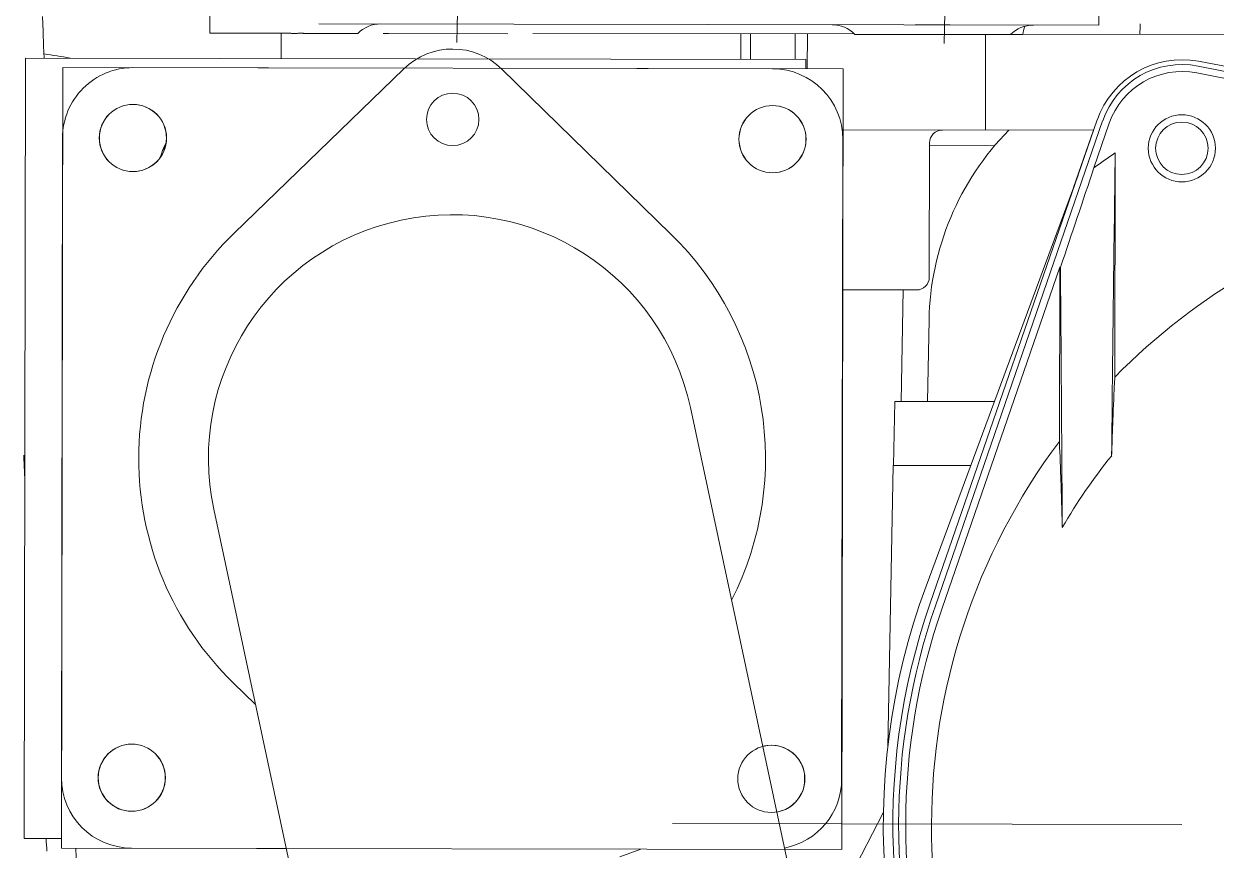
# Model space of a CAD drawing. Extents: x 766778 to 845620, y 133762 to 209800.
# Drawn here: x 786661.9 to 786848.4, y 191163.8 to 191292.9 of the extents above; entities that cross this region are included whole.
import ezdxf

# ---------------------------------------------------------------- set-up
doc = ezdxf.new("R2010")
doc.units = 0
doc.header["$MEASUREMENT"] = 0
doc.linetypes.add('CENTER', pattern=[2, 1.25, -0.25, 0.25, -0.25])
doc.layers.get('0').update_dxf_attribs({"color": 1, "linetype": 'CONTINUOUS'})
doc.layers.add('CENTER_LINES', color=1, linetype='CENTER')
doc.layers.add('LA-4748_SHOWN', color=2, linetype='CONTINUOUS', lineweight=53)
doc.layers.add('LA-5075_SHOWN', color=2, linetype='CONTINUOUS', lineweight=53)

# ---------------------------------------------------------------- blocks, each defined once
blk = doc.blocks.new('HE 3516C HSL RH')
at = {"layer": 'LA-5075_SHOWN', "color": 252, "lineweight": 5}
for p, q in [((-6580.46, 896), (-6538.01, 896)), ((-6564.62, 870.13), (-6538.13, 895.89)), ((-6522.91, 896), (-6480.46, 896)), ((-6522.79, 895.89), (-6496.3, 870.13)), ((-6591.46, 785), (-6591.46, 885)), ((-6469.46, 885), (-6469.46, 785)), ((-6475.68, 761.61), (-6493.22, 843.02)), ((-6567.71, 826.98), (-6550.17, 745.56)), ((-6561.14, 796.49), (-6564.62, 799.87)), ((-6556.3, 774), (-6580.46, 774))]:
    blk.add_line(p, q, dxfattribs=at)
at = {"layer": 'LA-5075_SHOWN', "color": 252, "lineweight": 5, "flags": 128}
for points in [[(-6529.84, 900), (-6529.79, 902.4), (-6529.74, 904.78)], [(-6453.53, 904.73), (-6453.57, 902.38), (-6453.62, 900)]]:
    blk.add_lwpolyline(points, dxfattribs=at)
at = {"layer": 'LA-5075_SHOWN', "color": 252, "lineweight": 5}
for centre, radius in [((-6530.46, 888), 4.1), ((-6580.46, 885), 5.25), ((-6480.46, 885), 5.25), ((-6580.46, 785), 5.25)]:
    blk.add_circle(centre, radius, dxfattribs=at)
for centre, radius, start, end in [((-6530.46, 888), 11, 45.8058, 134.1942), ((-6580.46, 885), 11, 90, 180), ((-6480.46, 885), 11, 0, 90), ((-6530.46, 835), 38.1, 12.1549, 192.1549), ((-6530.46, 835), 49, 134.1942, 225.8058), ((-6530.46, 835), 49, 333.1918, 45.8058), ((-6480.46, 785), 5.25, 279.4105, 104.8992), ((-6580.46, 785), 11, 180, 270), ((-6480.46, 785), 11, 280.8454, 0)]:
    blk.add_arc(centre, radius, start, end, dxfattribs=at)
blk = doc.blocks.new('A$C7EB86452')
at = {"rotation": 352.0000000000881}
blk.add_blockref('HE 3516C HSL RH', (6185.31, -1654.92), dxfattribs=at)
blk = doc.blocks.new('ENGINE')
at = {"layer": 'CENTER_LINES', "color": 252, "linetype": 'Continuous', "lineweight": 5}
blk.add_line((945714.87, 205858.25), (945794.5, 205857.83), dxfattribs=at)
at = {"layer": 'LA-4748_SHOWN', "color": 252, "lineweight": 5}
for p, q in [((945781.97, 205982.82), (945782.62, 206104.82)), ((945642.97, 205982.05), (945642.21, 206044.56)), ((945616.79, 205984.77), (945616.87, 205982.43)), ((945659.98, 205983.46), (945781.97, 205982.82)), ((945616.87, 205982.43), (945616.95, 205980.1)), ((945655.21, 205981.99), (945642.97, 205982.05)), ((945654.12, 205981.99), (945654.1, 205978.05)), ((945655.21, 205981.99), (945655.31, 205981.99)), ((945655.31, 205981.99), (945655.41, 205981.99)), ((945655.41, 205981.99), (945655.51, 205981.99)), ((945655.51, 205981.99), (945655.61, 205981.99)), ((945655.61, 205981.99), (945655.71, 205981.98)), ((945655.71, 205981.98), (945655.8, 205981.98)), ((945655.8, 205981.98), (945655.9, 205981.98)), ((945655.9, 205981.98), (945656, 205981.98)), ((945656, 205981.98), (945656.1, 205981.98)), ((945656.1, 205981.98), (945656.2, 205981.98)), ((945656.2, 205981.98), (945656.29, 205981.98)), ((945656.29, 205981.98), (945656.39, 205981.98)), ((945656.39, 205981.98), (945656.49, 205981.98)), ((945656.49, 205981.98), (945656.58, 205981.98)), ((945656.58, 205981.98), (945656.68, 205981.98)), ((945656.68, 205981.98), (945656.77, 205981.98)), ((945656.77, 205981.98), (945656.87, 205981.98)), ((945656.87, 205981.98), (945656.97, 205981.98)), ((945656.97, 205981.98), (945657.06, 205981.98)), ((945657.06, 205981.98), (945657.16, 205981.98)), ((945657.16, 205981.98), (945657.25, 205981.98)), ((945657.25, 205981.98), (945657.35, 205981.98)), ((945657.35, 205981.98), (945657.44, 205981.98)), ((945657.44, 205981.98), (945657.53, 205981.98)), ((945657.53, 205981.98), (945657.62, 205981.97)), ((945657.62, 205981.97), (945657.71, 205981.97)), ((945657.71, 205981.97), (945657.8, 205981.97)), ((945657.8, 205981.97), (945657.89, 205981.97)), ((945657.89, 205981.97), (945657.99, 205981.97)), ((945657.99, 205981.97), (945658.08, 205981.97)), ((945658.08, 205981.97), (945658.18, 205981.97)), ((945658.18, 205981.97), (945658.28, 205981.97)), ((945658.28, 205981.97), (945658.38, 205981.97)), ((945658.38, 205981.97), (945658.48, 205981.97)), ((945658.48, 205981.97), (945658.59, 205981.97)), ((945658.59, 205981.97), (945658.69, 205981.97)), ((945658.69, 205981.97), (945658.8, 205981.97)), ((945658.8, 205981.97), (945658.9, 205981.97)), ((945658.9, 205981.97), (945659.01, 205981.97)), ((945659.01, 205981.97), (945659.12, 205981.97)), ((945659.12, 205981.97), (945659.23, 205981.97)), ((945659.23, 205981.97), (945659.34, 205981.97)), ((945659.34, 205981.97), (945659.45, 205981.97)), ((945659.45, 205981.97), (945659.56, 205981.96)), ((945659.56, 205981.96), (945659.67, 205981.96)), ((945659.67, 205981.96), (945659.78, 205981.96)), ((945659.78, 205981.96), (945659.89, 205981.96)), ((945659.89, 205981.96), (945660.01, 205981.96)), ((945666.08, 205981.93), (945660.01, 205981.96)), ((945670.04, 205981.91), (945670.89, 205981.91)), ((945689.52, 205981.81), (945670.89, 205981.91)), ((945693.45, 205981.85), (945743.74, 205981.58)), ((945726, 205981.68), (945725.98, 205977.68)), ((945727.51, 205981.67), (945727.49, 205977.67)), ((945734.46, 205981.63), (945734.44, 205977.63)), ((945736.38, 205981.62), (945736.35, 205976.15)), ((945768.14, 205981.39), (945743.8, 205981.52)), ((945788.38, 205981.72), (945788.37, 205981.53)), ((945788.37, 205981.53), (945788.37, 205981.35)), ((945788.39, 205982.09), (945788.38, 205981.9)), ((945788.38, 205981.9), (945788.38, 205981.72)), ((945788.39, 205982.09), (945788.4, 205982.64)), ((945788.41, 205983.01), (945788.4, 205982.83)), ((945788.4, 205982.83), (945788.4, 205982.64)), ((945616.95, 205980.1), (945617.01, 205978.25)), ((945764.25, 205981.41), (945764.17, 205966.47)), ((945768.14, 205981.39), (945768.29, 205981.39)), ((945768.29, 205981.39), (945768.43, 205981.39)), ((945768.43, 205981.39), (945768.57, 205981.39)), ((945768.57, 205981.39), (945768.71, 205981.39)), ((945768.71, 205981.39), (945768.84, 205981.39)), ((945768.84, 205981.39), (945768.96, 205981.39)), ((945768.96, 205981.39), (945769.08, 205981.39)), ((945769.08, 205981.39), (945769.19, 205981.39)), ((945769.19, 205981.39), (945769.29, 205981.39)), ((945769.29, 205981.39), (945769.39, 205981.39)), ((945769.39, 205981.39), (945769.48, 205981.39)), ((945769.48, 205981.39), (945769.56, 205981.39)), ((945769.56, 205981.39), (945769.64, 205981.39)), ((945769.64, 205981.39), (945769.71, 205981.39)), ((945769.71, 205981.39), (945769.78, 205981.38)), ((945769.78, 205981.38), (945769.83, 205981.38)), ((945769.83, 205981.38), (945769.88, 205981.38)), ((945769.88, 205981.38), (945769.93, 205981.38)), ((945769.93, 205981.38), (945769.96, 205981.38)), ((945769.96, 205981.38), (945769.99, 205981.38)), ((945769.99, 205981.38), (945770.02, 205981.38)), ((945770.02, 205981.38), (945770.03, 205981.38)), ((945770.03, 205981.38), (945770.04, 205981.38)), ((945770.04, 205981.38), (945770.04, 205981.38)), ((945770.05, 205981.44), (945802.97, 205981.27)), ((945614.14, 205978.26), (945613.5, 205856.27)), ((945614.14, 205978.26), (945736.13, 205977.62)), ((945619.3, 205854.76), (945619.94, 205976.76)), ((945619.94, 205976.76), (945741.94, 205976.12)), ((945736.13, 205977.62), (945736.12, 205976.15)), ((945741.94, 205976.12), (945741.3, 205854.12)), ((945797.46, 205976.38), (945876.07, 205960.55)), ((945797.51, 205977.12), (945828, 205971.28)), ((945797.24, 205975.3), (945804.47, 205973.84)), ((945755.26, 205892.56), (945781.66, 205968)), ((945756.08, 205892.14), (945782.5, 205967.85)), ((945781.11, 205960.53), (945783.54, 205967.49)), ((945635.98, 205964.73), (945636.01, 205964.77)), ((945636.01, 205964.77), (945636.03, 205964.81)), ((945636.03, 205964.81), (945636.06, 205964.86)), ((945736.07, 205965.97), (945736.06, 205964.34)), ((945741.89, 205966.59), (945781.09, 205966.39)), ((945781.04, 205966.39), (945777.92, 205957.45)), ((945635.51, 205963.72), (945635.53, 205963.77)), ((945635.53, 205963.77), (945635.55, 205963.82)), ((945635.55, 205963.82), (945635.57, 205963.87)), ((945635.57, 205963.87), (945635.58, 205963.92)), ((945635.58, 205963.92), (945635.6, 205963.97)), ((945635.6, 205963.97), (945635.62, 205964.02)), ((945635.62, 205964.02), (945635.65, 205964.07)), ((945635.65, 205964.07), (945635.67, 205964.12)), ((945635.67, 205964.12), (945635.69, 205964.17)), ((945635.69, 205964.17), (945635.71, 205964.22)), ((945635.71, 205964.22), (945635.73, 205964.26)), ((945635.73, 205964.26), (945635.75, 205964.31)), ((945635.75, 205964.31), (945635.78, 205964.36)), ((945635.78, 205964.36), (945635.8, 205964.41)), ((945635.8, 205964.41), (945635.83, 205964.45)), ((945635.83, 205964.45), (945635.85, 205964.5)), ((945635.85, 205964.5), (945635.88, 205964.55)), ((945635.88, 205964.55), (945635.9, 205964.59)), ((945635.9, 205964.59), (945635.93, 205964.64)), ((945635.93, 205964.64), (945635.95, 205964.68)), ((945635.95, 205964.68), (945635.98, 205964.73)), ((945755.31, 205943.52), (945755.42, 205964.52)), ((945765.58, 205964.03), (945755.42, 205964.08)), ((945784.44, 205962.84), (945784.26, 205927.81)), ((945754.64, 205895.23), (945778.65, 205959.4)), ((945757.12, 205891.78), (945775.7, 205945.02)), ((945775.7, 205945.02), (945775.56, 205917.76)), ((945775.7, 205945.02), (945775.82, 205945)), ((945753.3, 205941.53), (945741.76, 205941.59)), ((945751.24, 205941.54), (945750.84, 205924.1)), ((945755.24, 205936.84), (945754.95, 205924.08)), ((945784.22, 205927.1), (945784.24, 205927.46)), ((945784.24, 205927.46), (945784.26, 205927.81)), ((945784.12, 205925.25), (945784.14, 205925.63)), ((945784.14, 205925.63), (945784.16, 205926)), ((945784.16, 205926), (945784.18, 205926.37)), ((945784.18, 205926.37), (945784.2, 205926.74)), ((945784.2, 205926.74), (945784.22, 205927.1)), ((945749.84, 205924.11), (945749.61, 205914.11)), ((945749.84, 205924.11), (945765.41, 205924.03)), ((945784.05, 205923.71), (945784.07, 205924.1)), ((945784.07, 205924.1), (945784.09, 205924.49)), ((945784.09, 205924.49), (945784.1, 205924.87)), ((945784.1, 205924.87), (945784.12, 205925.25)), ((945783.96, 205921.68), (945783.98, 205922.09)), ((945783.98, 205922.09), (945783.99, 205922.5)), ((945783.99, 205922.5), (945784.01, 205922.91)), ((945784.01, 205922.91), (945784.03, 205923.31)), ((945784.03, 205923.31), (945784.05, 205923.71)), ((945783.89, 205919.99), (945783.91, 205920.42)), ((945783.91, 205920.42), (945783.92, 205920.84)), ((945783.92, 205920.84), (945783.94, 205921.26)), ((945783.94, 205921.26), (945783.96, 205921.68)), ((945783.8, 205917.8), (945783.82, 205918.25)), ((945783.82, 205918.25), (945783.84, 205918.69)), ((945783.84, 205918.69), (945783.85, 205919.13)), ((945783.85, 205919.13), (945783.87, 205919.56)), ((945783.87, 205919.56), (945783.89, 205919.99)), ((945775.56, 205917.76), (945775.57, 205917.4)), ((945775.57, 205917.4), (945775.59, 205917.04)), ((945775.59, 205917.04), (945775.6, 205916.67)), ((945775.6, 205916.67), (945775.62, 205916.3)), ((945775.62, 205916.3), (945775.63, 205915.93)), ((945783.74, 205915.98), (945783.75, 205916.44)), ((945783.75, 205916.44), (945783.77, 205916.9)), ((945783.77, 205916.9), (945783.79, 205917.35)), ((945783.79, 205917.35), (945783.8, 205917.8)), ((945613.62, 205916.21), (945613.65, 205915.53)), ((945613.66, 205915.3), (945613.65, 205915.53)), ((945613.67, 205915.08), (945613.66, 205915.3)), ((945613.68, 205914.85), (945613.67, 205915.08)), ((945613.7, 205914.63), (945613.68, 205914.85)), ((945613.71, 205914.4), (945613.7, 205914.63)), ((945775.63, 205915.93), (945775.65, 205915.55)), ((945775.65, 205915.55), (945775.66, 205915.16)), ((945775.66, 205915.16), (945775.68, 205914.78)), ((945775.68, 205914.78), (945775.69, 205914.39)), ((945783.72, 205915.52), (945783.74, 205915.98)), ((945613.71, 205914.4), (945613.74, 205913.73)), ((945613.75, 205913.5), (945613.74, 205913.73)), ((945613.76, 205913.28), (945613.75, 205913.5)), ((945613.76, 205913.28), (945613.8, 205912.6)), ((945749.55, 205914.11), (945748.55, 205870.1)), ((945749.55, 205914.11), (945761.68, 205914.05)), ((945775.69, 205914.39), (945775.7, 205913.99)), ((945775.7, 205913.99), (945775.72, 205913.59)), ((945775.72, 205913.59), (945775.73, 205913.19)), ((945775.73, 205913.19), (945775.74, 205912.78)), ((945775.74, 205912.78), (945775.76, 205912.37)), ((945775.76, 205912.37), (945775.77, 205911.95)), ((945775.77, 205911.95), (945775.78, 205911.53)), ((945775.78, 205911.53), (945775.79, 205911.11)), ((945775.79, 205911.11), (945775.81, 205910.68)), ((945775.81, 205910.68), (945775.82, 205910.25)), ((945775.82, 205910.25), (945775.83, 205909.82)), ((945775.83, 205909.82), (945775.84, 205909.38)), ((945775.84, 205909.38), (945775.85, 205908.94)), ((945775.85, 205908.94), (945775.87, 205908.5)), ((945775.87, 205908.5), (945775.88, 205908.05)), ((945775.88, 205908.05), (945775.89, 205907.6)), ((945775.89, 205907.6), (945775.9, 205907.15)), ((945775.9, 205907.15), (945775.91, 205906.69)), ((945775.91, 205906.69), (945775.92, 205906.23)), ((945775.92, 205906.23), (945775.93, 205905.76)), ((945775.93, 205905.76), (945775.94, 205905.29)), ((945775.94, 205905.29), (945775.95, 205904.82)), ((945775.95, 205904.82), (945775.96, 205904.35)), ((945735.54, 205865.97), (945735.54, 205864.34)), ((945747.84, 205859.94), (945738.35, 205841.57)), ((945613.5, 205856.27), (945619.31, 205856.23)), ((945616.94, 205855.75), (945616.91, 205856.25)), ((945616.94, 205855.75), (945617, 205854.75)), ((945617.03, 205854.25), (945617, 205854.75)), ((945741.3, 205854.12), (945619.3, 205854.76)), ((945621.55, 205854.75), (945622.31, 205835.48)), ((945709.88, 205854.29), (945706.62, 205853.07))]:
    blk.add_line(p, q, dxfattribs=at)
for centre, radius in [((945630.88, 205965.71), 5.25), ((945730.88, 205965.18), 5.25), ((945794.87, 205963.53), 5.25), ((945794.87, 205963.53), 4.1), ((945630.36, 205865.71), 5.25), ((945730.35, 205865.18), 5.25)]:
    blk.add_circle(centre, radius, dxfattribs=at)
for centre, radius, start, end in [((945669.63, 205978.41), 5, 89.6986, 135.2716), ((945740.21, 205978.04), 5, 44.1256, 89.6986), ((945759.46, 206645.08), 662.14, 269.46112, 269.93612), ((945771.69, 205977.87), 5, 89.6986, 135.2716), ((945775.02, 205980.86), 5, 158.412, 173.9594), ((945794.87, 205963.37), 14, 79.1586, 160.7159), ((945794.87, 205963.53), 13.1, 78.6138, 160.7624), ((945794.87, 205963.53), 12, 78.6138, 160.7624), ((945798.73, 205935.85), 43.5, 135.2901, 178.6986), ((945757.42, 205964.51), 2, 89.6986, 179.6986), ((945625.08, 205967.21), 11, 334.3399, 341.5064), ((945855.32, 205857.51), 126.96, 123.9355, 125.765), ((945855.32, 205857.51), 99.96, 104.0627, 135.3081), ((945753.31, 205943.53), 2, 269.6986, 359.6986), ((945855.32, 205857.51), 99.96, 142.9311, 216.4661), ((945855.32, 205857.51), 92.14, 140.9858, 149.4522), ((945855.32, 205857.55), 107.5, 159.4822, 210.7302), ((945855.32, 205857.55), 106, 160.7159, 206.0499), ((945855.32, 205857.51), 105.1, 160.7624, 198.6348), ((945855.32, 205857.51), 104, 160.7624, 198.6348)]:
    blk.add_arc(centre, radius, start, end, dxfattribs=at)
for centre, major_axis, ratio, start_param, end_param in [((945603.44, 205882.86), (-97, 0.51), 0.999848, 4.534563, 4.577573), ((945833.39, 205756), (5.15, 978.14), 0.052336, 1.357998, 1.407258), ((945715.05, 205877.18), (222.31, 637.05), 0.052336, 4.837291, 4.861836), ((945738.52, 205808.3), (3.75, 712.2), 0.052336, 4.847941, 4.905809)]:
    blk.add_ellipse(centre, major_axis=major_axis, ratio=ratio, start_param=start_param, end_param=end_param, dxfattribs=at)
at = {"color": 4, "linetype": 'Continuous', "ltscale": 12, "rotation": 7.698618751251217}
blk.add_blockref('A$C7EB86452', (945855.32, 205857.51), dxfattribs=at)

msp = doc.modelspace()

# ---------------------------------------------------------------- block references
at = {"color": 7, "linetype": 'Continuous', "rotation": 0.1984573570547499}
msp.add_blockref('ENGINE', (-158232.80366, -17964.77499), dxfattribs=at)

doc.saveas('drawing.dxf')
